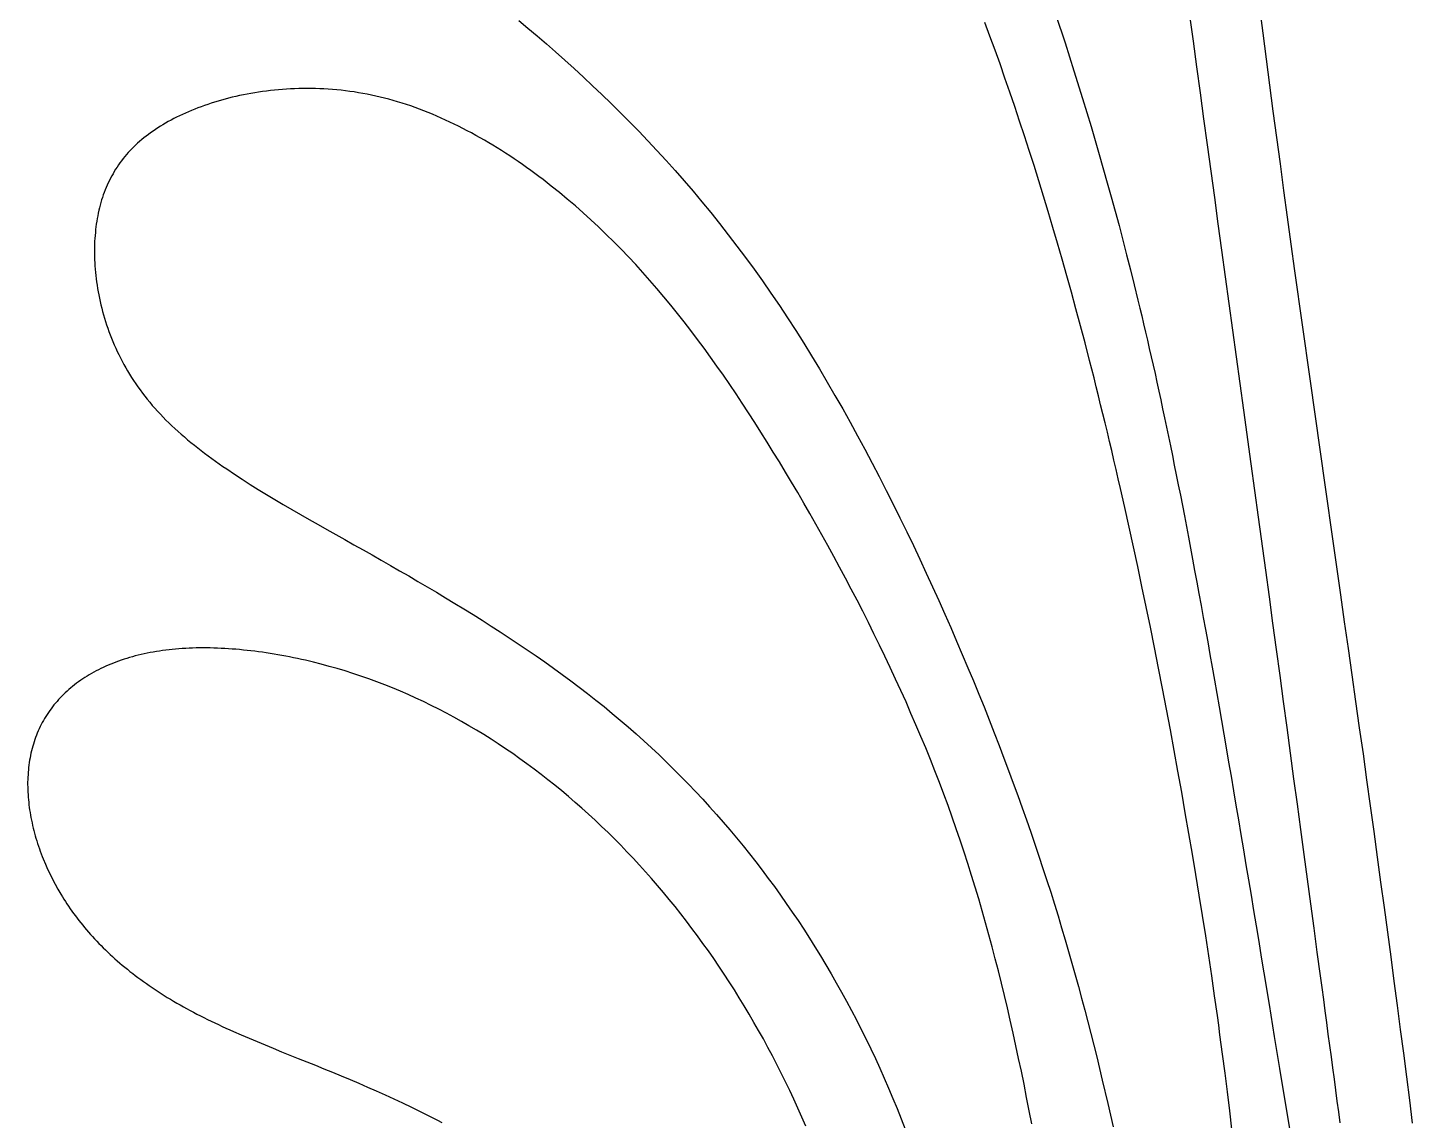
# Model space of a CAD drawing. Extents: x 0 to 279, y 0 to 212.
# Drawn here: x 34.28 to 45.98, y 129.85 to 139.08 of the extents above; entities that cross this region are included whole.
import ezdxf

# ---------------------------------------------------------------- set-up
doc = ezdxf.new("R2010")
doc.units = 0
doc.layers.add('LAYER_1', color=18, linetype='CONTINUOUS')

msp = doc.modelspace()

# ---------------------------------------------------------------- linework, layer by layer
at = {"layer": 'LAYER_1'}
for points in [[(42.966, 139.183), (43.043, 138.949), (43.118, 138.714), (43.191, 138.478), (43.263, 138.242), (43.332, 138.005), (43.4, 137.767), (43.433, 137.648), (43.466, 137.527), (43.499, 137.406), (43.531, 137.283), (43.563, 137.159), (43.596, 137.033), (43.627, 136.905), (43.659, 136.775), (43.675, 136.709), (43.691, 136.643), (43.707, 136.575), (43.723, 136.507), (43.739, 136.439), (43.755, 136.369), (43.771, 136.299), (43.787, 136.228), (43.803, 136.156), (43.819, 136.083), (43.835, 136.009), (43.851, 135.935), (43.867, 135.859), (43.884, 135.782), (43.9, 135.705), (43.916, 135.626), (43.933, 135.546), (43.95, 135.465), (43.966, 135.383), (43.983, 135.3), (44, 135.216), (44.017, 135.13), (44.034, 135.043), (44.051, 134.955), (44.068, 134.865), (44.086, 134.774), (44.103, 134.682), (44.121, 134.588), (44.138, 134.493), (44.156, 134.396), (44.174, 134.298), (44.193, 134.199), (44.211, 134.097), (44.23, 133.994), (44.248, 133.89), (44.267, 133.784), (44.286, 133.676), (44.306, 133.566), (44.325, 133.455), (44.345, 133.342), (44.365, 133.228), (44.385, 133.112), (44.405, 132.995), (44.425, 132.876), (44.446, 132.756), (44.466, 132.634), (44.487, 132.512), (44.508, 132.388), (44.529, 132.263), (44.55, 132.136), (44.571, 132.009), (44.592, 131.881), (44.614, 131.752), (44.635, 131.622), (44.657, 131.492), (44.679, 131.36), (44.701, 131.228), (44.722, 131.095), (44.766, 130.828), (44.81, 130.559), (44.855, 130.288), (44.944, 129.745)], [(45.368, 129.83), (45.356, 129.921), (45.343, 130.013), (45.331, 130.105), (45.318, 130.199), (45.306, 130.293), (45.293, 130.388), (45.28, 130.483), (45.267, 130.579), (45.254, 130.676), (45.241, 130.774), (45.228, 130.872), (45.215, 130.971), (45.201, 131.07), (45.174, 131.271), (45.147, 131.474), (45.119, 131.679), (45.091, 131.886), (45.063, 132.096), (45.035, 132.307), (45.006, 132.519), (44.977, 132.734), (44.948, 132.95), (44.918, 133.167), (44.889, 133.386), (44.859, 133.606), (44.829, 133.827), (44.799, 134.049), (44.769, 134.272), (44.738, 134.495), (44.677, 134.944), (44.616, 135.395), (44.554, 135.846), (44.492, 136.297), (44.43, 136.748), (44.368, 137.197), (44.337, 137.42), (44.307, 137.643), (44.276, 137.865), (44.246, 138.087), (44.216, 138.308), (44.186, 138.527), (44.156, 138.746), (44.127, 138.963), (44.098, 139.18)], [(44.686, 139.247), (44.713, 139.03), (44.742, 138.812), (44.77, 138.592), (44.799, 138.371), (44.829, 138.149), (44.859, 137.926), (44.889, 137.701), (44.92, 137.476), (44.951, 137.25), (44.982, 137.023), (45.046, 136.568), (45.11, 136.112), (45.24, 135.197), (45.305, 134.741), (45.369, 134.287), (45.402, 134.061), (45.434, 133.836), (45.465, 133.611), (45.497, 133.388), (45.528, 133.166), (45.56, 132.945), (45.59, 132.725), (45.621, 132.507), (45.651, 132.29), (45.68, 132.074), (45.709, 131.861), (45.738, 131.649), (45.766, 131.439), (45.794, 131.231), (45.821, 131.025), (45.848, 130.82), (45.875, 130.618), (45.901, 130.417), (45.926, 130.218), (45.952, 130.021), (45.976, 129.826)], [(38.429, 139.138), (38.507, 139.073), (38.584, 139.007), (38.662, 138.94), (38.74, 138.872), (38.818, 138.802), (38.897, 138.731), (38.975, 138.66), (39.053, 138.587), (39.131, 138.512), (39.209, 138.437), (39.287, 138.36), (39.364, 138.281), (39.442, 138.202), (39.519, 138.121), (39.596, 138.039), (39.673, 137.955), (39.749, 137.87), (39.825, 137.783), (39.901, 137.696), (39.976, 137.606), (40.051, 137.515), (40.125, 137.423), (40.199, 137.329), (40.272, 137.233), (40.345, 137.136), (40.417, 137.038), (40.489, 136.938), (40.559, 136.836), (40.63, 136.732), (40.699, 136.627), (40.768, 136.521), (40.836, 136.414), (40.903, 136.305), (40.97, 136.195), (41.035, 136.084), (41.1, 135.972), (41.165, 135.859), (41.228, 135.746), (41.291, 135.631), (41.353, 135.517), (41.414, 135.401), (41.474, 135.286), (41.533, 135.17), (41.592, 135.053), (41.649, 134.937), (41.706, 134.82), (41.762, 134.704), (41.817, 134.588), (41.871, 134.472), (41.924, 134.356), (41.976, 134.24), (42.027, 134.125), (42.078, 134.011), (42.127, 133.897), (42.175, 133.784), (42.222, 133.672), (42.269, 133.561), (42.314, 133.45), (42.359, 133.341), (42.402, 133.232), (42.444, 133.124), (42.486, 133.017), (42.527, 132.91), (42.567, 132.804), (42.606, 132.699), (42.644, 132.594), (42.681, 132.49), (42.718, 132.387), (42.754, 132.284), (42.789, 132.182), (42.823, 132.08), (42.857, 131.978), (42.889, 131.877), (42.922, 131.776), (42.953, 131.676), (42.984, 131.576), (43.014, 131.476), (43.044, 131.376), (43.073, 131.277), (43.101, 131.178), (43.129, 131.079), (43.157, 130.98), (43.183, 130.881), (43.21, 130.782), (43.261, 130.585), (43.311, 130.388), (43.358, 130.19), (43.405, 129.993), (43.449, 129.796)], [(44.453, 129.775), (44.434, 129.932), (44.415, 130.09), (44.395, 130.249), (44.374, 130.41), (44.363, 130.491), (44.352, 130.572), (44.341, 130.654), (44.33, 130.737), (44.306, 130.903), (44.282, 131.07), (44.257, 131.239), (44.231, 131.409), (44.204, 131.58), (44.176, 131.752), (44.148, 131.925), (44.119, 132.099), (44.09, 132.273), (44.059, 132.448), (44.029, 132.623), (43.997, 132.798), (43.965, 132.973), (43.933, 133.148), (43.9, 133.322), (43.867, 133.497), (43.833, 133.67), (43.798, 133.843), (43.764, 134.016), (43.729, 134.187), (43.693, 134.357), (43.657, 134.526), (43.621, 134.693), (43.585, 134.859), (43.549, 135.024), (43.512, 135.186), (43.493, 135.267), (43.475, 135.347), (43.456, 135.426), (43.438, 135.506), (43.419, 135.584), (43.401, 135.662), (43.382, 135.74), (43.363, 135.817), (43.344, 135.893), (43.326, 135.969), (43.307, 136.044), (43.288, 136.119), (43.269, 136.194), (43.25, 136.268), (43.212, 136.415), (43.174, 136.559), (43.135, 136.702), (43.097, 136.844), (43.058, 136.983), (43.019, 137.121), (42.98, 137.257), (42.94, 137.391), (42.901, 137.524), (42.861, 137.655), (42.821, 137.785), (42.781, 137.913), (42.741, 138.04), (42.7, 138.165), (42.659, 138.289), (42.618, 138.411), (42.577, 138.532), (42.535, 138.652), (42.494, 138.771), (42.452, 138.888), (42.409, 139.005), (42.367, 139.12)], [(42.763, 129.82), (42.741, 129.932), (42.719, 130.044), (42.697, 130.155), (42.674, 130.265), (42.651, 130.373), (42.628, 130.481), (42.604, 130.588), (42.58, 130.695), (42.556, 130.8), (42.531, 130.905), (42.506, 131.009), (42.48, 131.112), (42.454, 131.215), (42.427, 131.317), (42.399, 131.418), (42.372, 131.519), (42.343, 131.62), (42.314, 131.72), (42.284, 131.82), (42.253, 131.919), (42.222, 132.018), (42.19, 132.116), (42.158, 132.215), (42.124, 132.313), (42.09, 132.411), (42.055, 132.508), (42.019, 132.606), (41.982, 132.704), (41.944, 132.801), (41.906, 132.898), (41.866, 132.996), (41.826, 133.093), (41.784, 133.19), (41.742, 133.287), (41.7, 133.384), (41.656, 133.481), (41.612, 133.577), (41.567, 133.673), (41.522, 133.769), (41.476, 133.864), (41.429, 133.959), (41.382, 134.054), (41.334, 134.149), (41.286, 134.242), (41.237, 134.336), (41.188, 134.429), (41.139, 134.521), (41.089, 134.613), (41.039, 134.704), (40.989, 134.795), (40.938, 134.885), (40.887, 134.974), (40.836, 135.063), (40.785, 135.151), (40.733, 135.238), (40.682, 135.324), (40.63, 135.41), (40.578, 135.494), (40.526, 135.578), (40.474, 135.661), (40.422, 135.744), (40.37, 135.825), (40.317, 135.906), (40.264, 135.985), (40.211, 136.064), (40.157, 136.142), (40.103, 136.219), (40.049, 136.296), (39.994, 136.371), (39.938, 136.445), (39.883, 136.519), (39.827, 136.592), (39.77, 136.664), (39.713, 136.735), (39.655, 136.805), (39.596, 136.874), (39.537, 136.942), (39.477, 137.009), (39.417, 137.076), (39.356, 137.141), (39.294, 137.206), (39.231, 137.269), (39.168, 137.332), (39.104, 137.394), (39.039, 137.454), (38.973, 137.514), (38.907, 137.572), (38.839, 137.63), (38.772, 137.686), (38.703, 137.74), (38.669, 137.767), (38.634, 137.794), (38.6, 137.82), (38.565, 137.846), (38.53, 137.871), (38.495, 137.897), (38.46, 137.921), (38.424, 137.946), (38.389, 137.97), (38.354, 137.994), (38.318, 138.017), (38.282, 138.04), (38.246, 138.062), (38.211, 138.084), (38.175, 138.106), (38.139, 138.127), (38.102, 138.148), (38.066, 138.168), (38.03, 138.188), (37.994, 138.207), (37.957, 138.226), (37.921, 138.245), (37.884, 138.263), (37.847, 138.28), (37.811, 138.297), (37.774, 138.314), (37.737, 138.33), (37.701, 138.346), (37.664, 138.361), (37.627, 138.375), (37.59, 138.389), (37.553, 138.403), (37.517, 138.416), (37.48, 138.428), (37.443, 138.44), (37.406, 138.452), (37.369, 138.462), (37.332, 138.473), (37.295, 138.482), (37.258, 138.491), (37.222, 138.5), (37.185, 138.508), (37.148, 138.515), (37.111, 138.522), (37.075, 138.528), (37.038, 138.534), (37.001, 138.539), (36.965, 138.544), (36.929, 138.548), (36.892, 138.552), (36.856, 138.555), (36.82, 138.558), (36.784, 138.56), (36.748, 138.561), (36.712, 138.563), (36.677, 138.563), (36.642, 138.564), (36.606, 138.563), (36.571, 138.563), (36.536, 138.562), (36.502, 138.56), (36.467, 138.558), (36.433, 138.556), (36.399, 138.553), (36.365, 138.55), (36.331, 138.546), (36.298, 138.542), (36.265, 138.538), (36.232, 138.533), (36.199, 138.528), (36.167, 138.522), (36.134, 138.516), (36.103, 138.51), (36.071, 138.503), (36.04, 138.496), (36.009, 138.489), (35.978, 138.482), (35.948, 138.474), (35.918, 138.465), (35.889, 138.457), (35.859, 138.448), (35.83, 138.439), (35.802, 138.429), (35.774, 138.42), (35.746, 138.41), (35.719, 138.4), (35.692, 138.389), (35.665, 138.378), (35.639, 138.367), (35.613, 138.356), (35.588, 138.345), (35.563, 138.333), (35.539, 138.321), (35.515, 138.309), (35.492, 138.297), (35.469, 138.284), (35.446, 138.271), (35.424, 138.258), (35.402, 138.245), (35.381, 138.232), (35.36, 138.218), (35.34, 138.204), (35.32, 138.19), (35.301, 138.176), (35.282, 138.162), (35.263, 138.147), (35.245, 138.132), (35.227, 138.117), (35.21, 138.102), (35.193, 138.086), (35.177, 138.07), (35.161, 138.054), (35.145, 138.038), (35.13, 138.022), (35.116, 138.005), (35.101, 137.988), (35.087, 137.971), (35.074, 137.953), (35.061, 137.936), (35.048, 137.918), (35.036, 137.9), (35.024, 137.882), (35.013, 137.863), (35.002, 137.844), (34.991, 137.825), (34.981, 137.806), (34.971, 137.787), (34.961, 137.767), (34.952, 137.747), (34.943, 137.727), (34.935, 137.707), (34.927, 137.686), (34.92, 137.665), (34.912, 137.644), (34.906, 137.623), (34.899, 137.601), (34.893, 137.579), (34.887, 137.557), (34.882, 137.535), (34.877, 137.512), (34.873, 137.489), (34.868, 137.466), (34.864, 137.443), (34.861, 137.419), (34.858, 137.396), (34.855, 137.372), (34.853, 137.347), (34.85, 137.323), (34.849, 137.298), (34.847, 137.273), (34.846, 137.248), (34.846, 137.222), (34.845, 137.196), (34.845, 137.17), (34.846, 137.144), (34.847, 137.118), (34.848, 137.092), (34.849, 137.065), (34.851, 137.038), (34.854, 137.011), (34.857, 136.984), (34.86, 136.957), (34.863, 136.93), (34.867, 136.902), (34.872, 136.875), (34.876, 136.847), (34.882, 136.82), (34.887, 136.792), (34.893, 136.764), (34.9, 136.736), (34.907, 136.708), (34.914, 136.68), (34.922, 136.652), (34.93, 136.624), (34.939, 136.596), (34.948, 136.568), (34.958, 136.54), (34.968, 136.512), (34.978, 136.484), (34.989, 136.456), (35.001, 136.428), (35.013, 136.4), (35.025, 136.372), (35.038, 136.344), (35.051, 136.316), (35.065, 136.288), (35.079, 136.261), (35.094, 136.233), (35.109, 136.206), (35.125, 136.179), (35.142, 136.151), (35.158, 136.124), (35.176, 136.098), (35.194, 136.071), (35.212, 136.044), (35.231, 136.018), (35.25, 135.991), (35.27, 135.965), (35.291, 135.94), (35.312, 135.914), (35.334, 135.888), (35.356, 135.863), (35.378, 135.838), (35.402, 135.813), (35.425, 135.788), (35.449, 135.764), (35.474, 135.74), (35.499, 135.716), (35.525, 135.692), (35.551, 135.668), (35.578, 135.644), (35.605, 135.621), (35.632, 135.598), (35.66, 135.575), (35.689, 135.552), (35.718, 135.529), (35.747, 135.506), (35.776, 135.483), (35.806, 135.461), (35.837, 135.439), (35.868, 135.417), (35.899, 135.394), (35.93, 135.372), (35.962, 135.351), (36.027, 135.307), (36.093, 135.264), (36.16, 135.221), (36.228, 135.178), (36.298, 135.136), (36.368, 135.093), (36.44, 135.051), (36.512, 135.009), (36.585, 134.967), (36.659, 134.924), (36.734, 134.882), (36.809, 134.84), (36.884, 134.797), (36.961, 134.754), (37.037, 134.711), (37.114, 134.668), (37.191, 134.625), (37.268, 134.581), (37.345, 134.536), (37.423, 134.492), (37.501, 134.447), (37.578, 134.401), (37.656, 134.356), (37.734, 134.31), (37.811, 134.263), (37.889, 134.216), (37.966, 134.169), (38.043, 134.121), (38.12, 134.073), (38.197, 134.024), (38.273, 133.975), (38.349, 133.925), (38.425, 133.875), (38.5, 133.824), (38.575, 133.773), (38.649, 133.721), (38.723, 133.669), (38.796, 133.616), (38.868, 133.563), (38.94, 133.509), (39.011, 133.454), (39.081, 133.399), (39.151, 133.344), (39.219, 133.287), (39.287, 133.23), (39.354, 133.173), (39.421, 133.114), (39.486, 133.056), (39.551, 132.996), (39.615, 132.936), (39.678, 132.875), (39.74, 132.814), (39.802, 132.752), (39.863, 132.69), (39.923, 132.627), (39.983, 132.563), (40.041, 132.499), (40.099, 132.434), (40.156, 132.369), (40.213, 132.303), (40.269, 132.236), (40.324, 132.169), (40.378, 132.101), (40.432, 132.032), (40.485, 131.963), (40.537, 131.894), (40.588, 131.824), (40.639, 131.753), (40.689, 131.681), (40.739, 131.609), (40.788, 131.537), (40.836, 131.464), (40.884, 131.39), (40.931, 131.316), (40.977, 131.241), (41.022, 131.165), (41.067, 131.089), (41.111, 131.012), (41.155, 130.934), (41.198, 130.856), (41.24, 130.777), (41.281, 130.698), (41.322, 130.617), (41.362, 130.537), (41.402, 130.455), (41.441, 130.373), (41.479, 130.29), (41.516, 130.206), (41.553, 130.121), (41.589, 130.036), (41.625, 129.95), (41.659, 129.864), (41.693, 129.776)], [(40.855, 129.802), (40.821, 129.878), (40.787, 129.953), (40.753, 130.028), (40.718, 130.103), (40.682, 130.176), (40.646, 130.25), (40.609, 130.323), (40.571, 130.395), (40.533, 130.466), (40.495, 130.538), (40.455, 130.608), (40.415, 130.678), (40.375, 130.747), (40.334, 130.816), (40.292, 130.885), (40.25, 130.952), (40.207, 131.019), (40.164, 131.086), (40.12, 131.151), (40.076, 131.217), (40.031, 131.281), (39.985, 131.345), (39.939, 131.409), (39.892, 131.471), (39.845, 131.533), (39.797, 131.595), (39.749, 131.656), (39.7, 131.716), (39.651, 131.775), (39.601, 131.834), (39.55, 131.892), (39.499, 131.95), (39.448, 132.006), (39.396, 132.063), (39.343, 132.118), (39.29, 132.173), (39.237, 132.227), (39.183, 132.28), (39.129, 132.332), (39.074, 132.384), (39.018, 132.435), (38.962, 132.486), (38.906, 132.535), (38.849, 132.584), (38.792, 132.632), (38.734, 132.68), (38.676, 132.726), (38.617, 132.772), (38.558, 132.817), (38.498, 132.861), (38.438, 132.904), (38.378, 132.947), (38.317, 132.988), (38.256, 133.029), (38.195, 133.069), (38.133, 133.108), (38.071, 133.146), (38.008, 133.183), (37.945, 133.219), (37.882, 133.254), (37.818, 133.289), (37.754, 133.322), (37.69, 133.354), (37.625, 133.386), (37.56, 133.416), (37.494, 133.446), (37.429, 133.474), (37.363, 133.502), (37.297, 133.528), (37.23, 133.554), (37.163, 133.578), (37.096, 133.601), (37.029, 133.624), (36.962, 133.645), (36.895, 133.665), (36.828, 133.684), (36.761, 133.702), (36.694, 133.719), (36.627, 133.735), (36.593, 133.743), (36.56, 133.75), (36.527, 133.757), (36.494, 133.764), (36.461, 133.77), (36.428, 133.776), (36.395, 133.782), (36.362, 133.788), (36.329, 133.793), (36.296, 133.798), (36.264, 133.803), (36.231, 133.807), (36.199, 133.811), (36.167, 133.815), (36.135, 133.819), (36.103, 133.822), (36.071, 133.825), (36.04, 133.828), (36.008, 133.83), (35.977, 133.832), (35.946, 133.834), (35.915, 133.836), (35.884, 133.837), (35.853, 133.838), (35.823, 133.839), (35.793, 133.839), (35.763, 133.839), (35.733, 133.839), (35.703, 133.839), (35.674, 133.838), (35.645, 133.837), (35.616, 133.835), (35.587, 133.834), (35.559, 133.832), (35.531, 133.829), (35.503, 133.827), (35.475, 133.824), (35.448, 133.821), (35.421, 133.817), (35.394, 133.813), (35.368, 133.809), (35.341, 133.805), (35.315, 133.8), (35.29, 133.795), (35.264, 133.79), (35.239, 133.784), (35.215, 133.778), (35.19, 133.772), (35.166, 133.765), (35.142, 133.758), (35.118, 133.751), (35.095, 133.744), (35.072, 133.736), (35.049, 133.728), (35.027, 133.72), (35.005, 133.712), (34.983, 133.703), (34.962, 133.694), (34.941, 133.685), (34.92, 133.675), (34.899, 133.665), (34.879, 133.655), (34.859, 133.645), (34.839, 133.635), (34.82, 133.624), (34.801, 133.613), (34.783, 133.601), (34.764, 133.59), (34.746, 133.578), (34.729, 133.566), (34.711, 133.554), (34.694, 133.541), (34.678, 133.528), (34.661, 133.515), (34.645, 133.502), (34.629, 133.489), (34.614, 133.475), (34.599, 133.461), (34.584, 133.447), (34.57, 133.433), (34.556, 133.418), (34.542, 133.403), (34.529, 133.388), (34.516, 133.373), (34.503, 133.358), (34.491, 133.342), (34.479, 133.326), (34.467, 133.31), (34.456, 133.294), (34.445, 133.277), (34.434, 133.261), (34.424, 133.244), (34.414, 133.227), (34.405, 133.21), (34.396, 133.192), (34.387, 133.175), (34.378, 133.157), (34.37, 133.139), (34.362, 133.121), (34.355, 133.103), (34.348, 133.084), (34.341, 133.066), (34.335, 133.047), (34.329, 133.028), (34.324, 133.009), (34.318, 132.99), (34.313, 132.97), (34.309, 132.951), (34.305, 132.931), (34.301, 132.911), (34.298, 132.891), (34.294, 132.871), (34.292, 132.851), (34.289, 132.831), (34.287, 132.81), (34.285, 132.79), (34.284, 132.769), (34.283, 132.748), (34.282, 132.728), (34.281, 132.707), (34.281, 132.686), (34.282, 132.665), (34.282, 132.643), (34.283, 132.622), (34.284, 132.601), (34.286, 132.579), (34.287, 132.558), (34.29, 132.537), (34.292, 132.515), (34.295, 132.493), (34.298, 132.472), (34.301, 132.45), (34.305, 132.428), (34.309, 132.407), (34.313, 132.385), (34.318, 132.363), (34.323, 132.341), (34.328, 132.319), (34.333, 132.297), (34.339, 132.276), (34.345, 132.254), (34.351, 132.232), (34.358, 132.21), (34.365, 132.188), (34.372, 132.166), (34.38, 132.144), (34.387, 132.123), (34.396, 132.101), (34.404, 132.079), (34.412, 132.058), (34.431, 132.014), (34.45, 131.971), (34.47, 131.928), (34.491, 131.886), (34.513, 131.844), (34.537, 131.802), (34.561, 131.76), (34.574, 131.739), (34.587, 131.719), (34.6, 131.698), (34.613, 131.678), (34.627, 131.658), (34.641, 131.637), (34.655, 131.617), (34.669, 131.597), (34.684, 131.577), (34.699, 131.557), (34.714, 131.538), (34.73, 131.518), (34.746, 131.498), (34.762, 131.479), (34.778, 131.459), (34.795, 131.44), (34.812, 131.421), (34.829, 131.402), (34.847, 131.383), (34.865, 131.364), (34.883, 131.345), (34.901, 131.326), (34.92, 131.307), (34.939, 131.289), (34.958, 131.27), (34.978, 131.252), (34.998, 131.234), (35.018, 131.215), (35.038, 131.197), (35.059, 131.179), (35.08, 131.162), (35.102, 131.144), (35.123, 131.126), (35.145, 131.108), (35.168, 131.091), (35.19, 131.074), (35.213, 131.056), (35.237, 131.039), (35.26, 131.022), (35.284, 131.005), (35.308, 130.988), (35.333, 130.971), (35.358, 130.955), (35.383, 130.938), (35.408, 130.922), (35.434, 130.906), (35.46, 130.889), (35.487, 130.873), (35.514, 130.857), (35.541, 130.841), (35.568, 130.825), (35.596, 130.81), (35.624, 130.794), (35.653, 130.779), (35.682, 130.763), (35.711, 130.748), (35.74, 130.733), (35.77, 130.718), (35.8, 130.703), (35.831, 130.688), (35.862, 130.674), (35.893, 130.659), (35.924, 130.644), (35.956, 130.63), (35.988, 130.615), (36.02, 130.601), (36.085, 130.572), (36.152, 130.544), (36.219, 130.515), (36.287, 130.487), (36.356, 130.459), (36.426, 130.43), (36.496, 130.402), (36.567, 130.373), (36.639, 130.344), (36.711, 130.315), (36.784, 130.286), (36.857, 130.256), (36.93, 130.226), (37.004, 130.195), (37.078, 130.164), (37.152, 130.132), (37.226, 130.1), (37.3, 130.066), (37.374, 130.033), (37.448, 129.998), (37.522, 129.963), (37.596, 129.926), (37.669, 129.889), (37.743, 129.851), (37.779, 129.832)]]:
    msp.add_lwpolyline(points, dxfattribs=at)

doc.saveas('drawing.dxf')
